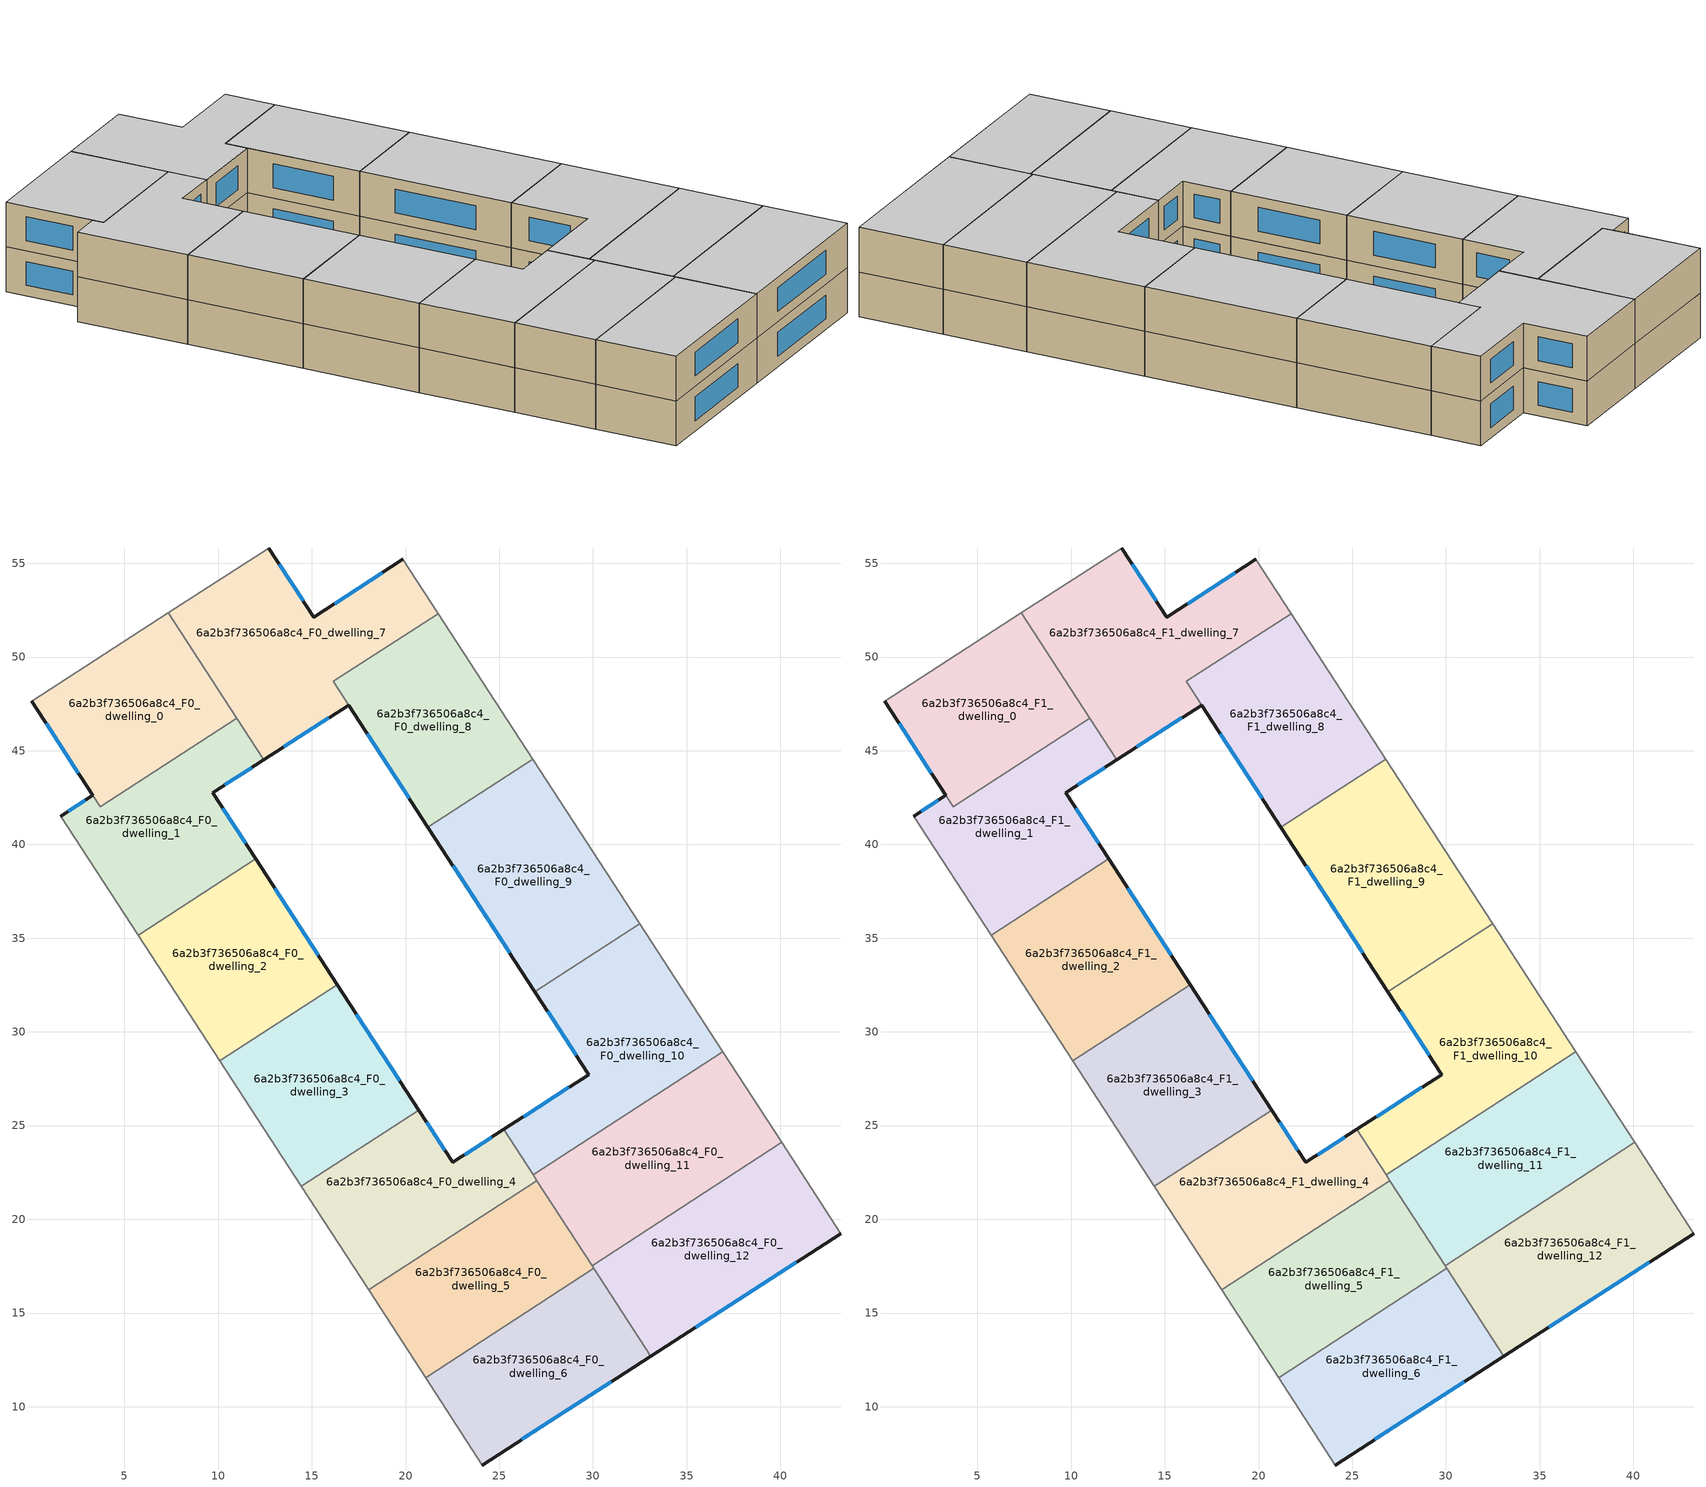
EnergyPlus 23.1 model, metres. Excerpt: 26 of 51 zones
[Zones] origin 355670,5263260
6a2b3f736506a8c4_F0_dwelling_0
 floor ground (EU_floor_Construction): 7.35,52.36 10.99,46.74 3.71,42.01 0.05,47.65 z0
 wall outside (EU_wall_Construction): 0.05,47.65 3.32,42.62 z0:3
 wall adiabatic (EU_wall_Construction): 7.35,52.36 0.05,47.65 z0:3
 wall to 6a2b3f736506a8c4_F0_dwelling_1 (EU_wall_Construction): 3.32,42.62 3.71,42.01 10.99,46.74 z0:3
 wall to 6a2b3f736506a8c4_F0_dwelling_7 (EU_wall_Construction): 10.99,46.74 7.35,52.36 z0:3
 window (EU_Window_Construction): 0.82,46.47 2.55,43.8 z0.7:2.3
6a2b3f736506a8c4_F0_dwelling_1
 floor ground (EU_floor_Construction): 10.99,46.74 12.44,44.52 9.72,42.76 12.01,39.23 5.74,35.16 1.61,41.52 3.32,42.62 3.71,42.01 z0
 wall outside (EU_wall_Construction): 3.32,42.62 1.61,41.52 / 12.01,39.23 9.72,42.76 12.44,44.52 z0:3
 wall to 6a2b3f736506a8c4_F0_dwelling_2 (EU_wall_Construction): 5.74,35.16 12.01,39.23 z0:3
 wall adiabatic (EU_wall_Construction): 1.61,41.52 5.74,35.16 z0:3
 wall to 6a2b3f736506a8c4_F0_dwelling_7 (EU_wall_Construction): 12.44,44.52 10.99,46.74 z0:3
 window (EU_Window_Construction): 2.92,42.36 2.01,41.78 / 10.36,43.17 11.8,44.1 / 11.47,40.06 10.26,41.93 z0.7:2.3
6a2b3f736506a8c4_F0_dwelling_10
 floor ground (EU_floor_Construction): 32.49,35.78 36.92,28.95 26.81,22.38 25.24,24.8 29.78,27.72 26.9,32.15 z0
 wall outside (EU_wall_Construction): 26.9,32.15 29.78,27.72 25.24,24.8 z0:3
 wall to 6a2b3f736506a8c4_F0_dwelling_9 (EU_wall_Construction): 32.49,35.78 26.9,32.15 z0:3
 wall adiabatic (EU_wall_Construction): 36.92,28.95 32.49,35.78 z0:3
 wall to 6a2b3f736506a8c4_F0_dwelling_11 (EU_wall_Construction): 26.81,22.38 36.92,28.95 z0:3
 wall to 6a2b3f736506a8c4_F0_dwelling_4 (EU_wall_Construction): 25.24,24.8 26.81,22.38 z0:3
 window (EU_Window_Construction): 28.71,27.04 26.31,25.48 / 27.58,31.11 29.1,28.76 z0.7:2.3
6a2b3f736506a8c4_F0_dwelling_11
 floor ground (EU_floor_Construction): 36.92,28.95 40.07,24.1 29.96,17.54 26.81,22.38 z0
 wall adiabatic (EU_wall_Construction): 40.07,24.1 36.92,28.95 z0:3
 wall to 6a2b3f736506a8c4_F0_dwelling_12 (EU_wall_Construction): 29.96,17.54 40.07,24.1 z0:3
 wall to 6a2b3f736506a8c4_F0_dwelling_5 (EU_wall_Construction): 27.02,22.07 29.96,17.54 z0:3
 wall to 6a2b3f736506a8c4_F0_dwelling_4 (EU_wall_Construction): 26.81,22.38 27.01,22.07 z0:3
6a2b3f736506a8c4_F0_dwelling_12
 floor ground (EU_floor_Construction): 40.07,24.1 43.23,19.24 33.1,12.7 29.96,17.54 z0
 wall outside (EU_wall_Construction): 33.1,12.7 43.23,19.24 z0:3
 wall adiabatic (EU_wall_Construction): 43.23,19.24 40.07,24.1 z0:3
 wall to 6a2b3f736506a8c4_F0_dwelling_6 (EU_wall_Construction): 30.05,17.39 33.1,12.7 z0:3
 wall to 6a2b3f736506a8c4_F0_dwelling_5 (EU_wall_Construction): 29.96,17.53 30.05,17.39 z0:3
 window (EU_Window_Construction): 35.48,14.24 40.85,17.7 z0.7:2.3
6a2b3f736506a8c4_F0_dwelling_2
 floor ground (EU_floor_Construction): 12.01,39.23 16.36,32.53 10.09,28.46 5.74,35.16 z0
 wall outside (EU_wall_Construction): 16.36,32.53 12.01,39.23 z0:3
 wall to 6a2b3f736506a8c4_F0_dwelling_3 (EU_wall_Construction): 10.09,28.46 16.36,32.53 z0:3
 wall adiabatic (EU_wall_Construction): 5.74,35.16 10.09,28.46 z0:3
 window (EU_Window_Construction): 15.34,34.1 13.03,37.66 z0.7:2.3
6a2b3f736506a8c4_F0_dwelling_3
 floor ground (EU_floor_Construction): 16.36,32.53 20.72,25.83 14.45,21.75 10.09,28.46 z0
 wall outside (EU_wall_Construction): 20.72,25.83 16.36,32.53 z0:3
 wall to 6a2b3f736506a8c4_F0_dwelling_4 (EU_wall_Construction): 14.45,21.75 20.72,25.83 z0:3
 wall adiabatic (EU_wall_Construction): 10.09,28.46 14.45,21.75 z0:3
 window (EU_Window_Construction): 19.69,27.4 17.38,30.95 z0.7:2.3
6a2b3f736506a8c4_F0_dwelling_4
 floor ground (EU_floor_Construction): 25.24,24.8 27.02,22.07 18.03,16.23 14.45,21.75 20.72,25.83 22.52,23.04 z0
 wall outside (EU_wall_Construction): 25.24,24.8 22.52,23.04 20.72,25.83 z0:3
 wall to 6a2b3f736506a8c4_F0_dwelling_5 (EU_wall_Construction): 18.03,16.23 27.02,22.07 z0:3
 wall adiabatic (EU_wall_Construction): 14.45,21.75 18.03,16.23 z0:3
 window (EU_Window_Construction): 22.1,23.7 21.14,25.17 / 24.6,24.38 23.16,23.45 z0.7:2.3
6a2b3f736506a8c4_F0_dwelling_5
 floor ground (EU_floor_Construction): 27.02,22.07 30.05,17.39 21.07,11.55 18.03,16.23 z0
 wall to 6a2b3f736506a8c4_F0_dwelling_6 (EU_wall_Construction): 21.07,11.55 30.05,17.39 z0:3
 wall adiabatic (EU_wall_Construction): 18.03,16.23 21.07,11.55 z0:3
6a2b3f736506a8c4_F0_dwelling_6
 floor ground (EU_floor_Construction): 30.05,17.39 33.1,12.7 24.1,6.89 21.07,11.55 z0
 wall outside (EU_wall_Construction): 24.1,6.89 33.1,12.7 z0:3
 wall adiabatic (EU_wall_Construction): 21.07,11.55 24.1,6.89 z0:3
 window (EU_Window_Construction): 26.21,8.25 30.99,11.34 z0.7:2.3
6a2b3f736506a8c4_F0_dwelling_7
 floor ground (EU_floor_Construction): 19.86,55.21 21.74,52.33 16.15,48.7 16.97,47.44 12.44,44.52 7.35,52.36 12.71,55.82 15.1,52.14 z0
 wall outside (EU_wall_Construction): 19.86,55.21 15.1,52.14 12.71,55.82 / 12.44,44.52 16.97,47.44 z0:3
 wall adiabatic (EU_wall_Construction): 12.71,55.82 7.35,52.36 / 21.74,52.33 19.86,55.21 z0:3
 wall to 6a2b3f736506a8c4_F0_dwelling_8 (EU_wall_Construction): 16.16,48.7 21.74,52.33 / 16.97,47.44 16.15,48.7 z0:3
 window (EU_Window_Construction): 14.54,53 13.27,54.95 / 18.75,54.49 16.22,52.86 / 13.5,45.2 15.9,46.76 z0.7:2.3
6a2b3f736506a8c4_F0_dwelling_8
 floor ground (EU_floor_Construction): 21.74,52.33 26.78,44.56 21.2,40.93 16.15,48.7 z0
 wall outside (EU_wall_Construction): 16.97,47.44 21.2,40.93 z0:3
 wall to 6a2b3f736506a8c4_F0_dwelling_9 (EU_wall_Construction): 21.2,40.93 26.78,44.56 z0:3
 wall adiabatic (EU_wall_Construction): 26.78,44.56 21.74,52.33 z0:3
 window (EU_Window_Construction): 17.96,45.91 20.2,42.46 z0.7:2.3
6a2b3f736506a8c4_F0_dwelling_9
 floor ground (EU_floor_Construction): 26.78,44.56 32.49,35.78 26.9,32.15 21.2,40.93 z0
 wall outside (EU_wall_Construction): 21.2,40.93 26.9,32.15 z0:3
 wall adiabatic (EU_wall_Construction): 32.49,35.78 26.78,44.56 z0:3
 window (EU_Window_Construction): 22.54,38.87 25.56,34.21 z0.7:2.3
6a2b3f736506a8c4_F1_dwelling_0
 floor to 6a2b3f736506a8c4_F0_dwelling_0 (EU_floor_Construction): 7.35,52.36 10.99,46.74 3.71,42.01 0.05,47.65 z3
 wall outside (EU_wall_Construction): 0.05,47.65 3.32,42.62 z3:6
 wall adiabatic (EU_wall_Construction): 7.35,52.36 0.05,47.65 z3:6
 wall to 6a2b3f736506a8c4_F1_dwelling_1 (EU_wall_Construction): 3.32,42.62 3.71,42.01 10.99,46.74 z3:6
 wall to 6a2b3f736506a8c4_F1_dwelling_7 (EU_wall_Construction): 10.99,46.74 7.35,52.36 z3:6
 window (EU_Window_Construction): 0.82,46.47 2.55,43.8 z3.7:5.3
 ceiling to 6a2b3f736506a8c4_F2_dwelling_0 (EU_floor_Construction): 10.99,46.74 7.35,52.36 0.05,47.65 3.71,42.01 z6
6a2b3f736506a8c4_F1_dwelling_1
 floor to 6a2b3f736506a8c4_F0_dwelling_1 (EU_floor_Construction): 10.99,46.74 12.44,44.52 9.72,42.76 12.01,39.23 5.74,35.16 1.61,41.52 3.32,42.62 3.71,42.01 z3
 wall outside (EU_wall_Construction): 3.32,42.62 1.61,41.52 / 12.01,39.23 9.72,42.76 12.44,44.52 z3:6
 wall to 6a2b3f736506a8c4_F1_dwelling_2 (EU_wall_Construction): 5.74,35.16 12.01,39.23 z3:6
 wall adiabatic (EU_wall_Construction): 1.61,41.52 5.74,35.16 z3:6
 wall to 6a2b3f736506a8c4_F1_dwelling_7 (EU_wall_Construction): 12.44,44.52 10.99,46.74 z3:6
 window (EU_Window_Construction): 2.92,42.36 2.01,41.78 / 10.36,43.17 11.8,44.1 / 11.47,40.06 10.26,41.93 z3.7:5.3
 ceiling to 6a2b3f736506a8c4_F2_dwelling_1 (EU_floor_Construction): 12.01,39.23 9.72,42.76 12.44,44.52 10.99,46.74 3.71,42.01 3.32,42.62 1.61,41.52 5.74,35.16 z6
6a2b3f736506a8c4_F1_dwelling_10
 floor to 6a2b3f736506a8c4_F0_dwelling_10 (EU_floor_Construction): 32.49,35.78 36.92,28.95 26.81,22.38 25.24,24.8 29.78,27.72 26.9,32.15 z3
 wall outside (EU_wall_Construction): 26.9,32.15 29.78,27.72 25.24,24.8 z3:6
 wall to 6a2b3f736506a8c4_F1_dwelling_9 (EU_wall_Construction): 32.49,35.78 26.9,32.15 z3:6
 wall adiabatic (EU_wall_Construction): 36.92,28.95 32.49,35.78 z3:6
 wall to 6a2b3f736506a8c4_F1_dwelling_11 (EU_wall_Construction): 26.81,22.38 36.92,28.95 z3:6
 wall to 6a2b3f736506a8c4_F1_dwelling_4 (EU_wall_Construction): 25.24,24.8 26.81,22.38 z3:6
 window (EU_Window_Construction): 28.71,27.04 26.31,25.48 / 27.58,31.11 29.1,28.76 z3.7:5.3
 ceiling to 6a2b3f736506a8c4_F2_dwelling_10 (EU_floor_Construction): 36.92,28.95 32.49,35.78 26.9,32.15 29.78,27.72 25.24,24.8 26.81,22.38 z6
6a2b3f736506a8c4_F1_dwelling_11
 floor to 6a2b3f736506a8c4_F0_dwelling_11 (EU_floor_Construction): 36.92,28.95 40.07,24.1 29.96,17.54 26.81,22.38 z3
 wall adiabatic (EU_wall_Construction): 40.07,24.1 36.92,28.95 z3:6
 wall to 6a2b3f736506a8c4_F1_dwelling_12 (EU_wall_Construction): 29.96,17.54 40.07,24.1 z3:6
 wall to 6a2b3f736506a8c4_F1_dwelling_5 (EU_wall_Construction): 27.02,22.07 29.96,17.54 z3:6
 wall to 6a2b3f736506a8c4_F1_dwelling_4 (EU_wall_Construction): 26.81,22.38 27.01,22.07 z3:6
 ceiling to 6a2b3f736506a8c4_F2_dwelling_11 (EU_floor_Construction): 40.07,24.1 36.92,28.95 26.81,22.38 29.96,17.54 z6
6a2b3f736506a8c4_F1_dwelling_12
 floor to 6a2b3f736506a8c4_F0_dwelling_12 (EU_floor_Construction): 40.07,24.1 43.23,19.24 33.1,12.7 29.96,17.54 z3
 wall outside (EU_wall_Construction): 33.1,12.7 43.23,19.24 z3:6
 wall adiabatic (EU_wall_Construction): 43.23,19.24 40.07,24.1 z3:6
 wall to 6a2b3f736506a8c4_F1_dwelling_6 (EU_wall_Construction): 30.05,17.39 33.1,12.7 z3:6
 wall to 6a2b3f736506a8c4_F1_dwelling_5 (EU_wall_Construction): 29.96,17.53 30.05,17.39 z3:6
 window (EU_Window_Construction): 35.48,14.24 40.85,17.7 z3.7:5.3
 ceiling to 6a2b3f736506a8c4_F2_dwelling_12 (EU_floor_Construction): 43.23,19.24 40.07,24.1 29.96,17.54 33.1,12.7 z6
6a2b3f736506a8c4_F1_dwelling_2
 floor to 6a2b3f736506a8c4_F0_dwelling_2 (EU_floor_Construction): 12.01,39.23 16.36,32.53 10.09,28.46 5.74,35.16 z3
 wall outside (EU_wall_Construction): 16.36,32.53 12.01,39.23 z3:6
 wall to 6a2b3f736506a8c4_F1_dwelling_3 (EU_wall_Construction): 10.09,28.46 16.36,32.53 z3:6
 wall adiabatic (EU_wall_Construction): 5.74,35.16 10.09,28.46 z3:6
 window (EU_Window_Construction): 15.34,34.1 13.03,37.66 z3.7:5.3
 ceiling to 6a2b3f736506a8c4_F2_dwelling_2 (EU_floor_Construction): 16.36,32.53 12.01,39.23 5.74,35.16 10.09,28.46 z6
6a2b3f736506a8c4_F1_dwelling_3
 floor to 6a2b3f736506a8c4_F0_dwelling_3 (EU_floor_Construction): 16.36,32.53 20.72,25.83 14.45,21.75 10.09,28.46 z3
 wall outside (EU_wall_Construction): 20.72,25.83 16.36,32.53 z3:6
 wall to 6a2b3f736506a8c4_F1_dwelling_4 (EU_wall_Construction): 14.45,21.75 20.72,25.83 z3:6
 wall adiabatic (EU_wall_Construction): 10.09,28.46 14.45,21.75 z3:6
 window (EU_Window_Construction): 19.69,27.4 17.38,30.95 z3.7:5.3
 ceiling to 6a2b3f736506a8c4_F2_dwelling_3 (EU_floor_Construction): 20.72,25.83 16.36,32.53 10.09,28.46 14.45,21.75 z6
6a2b3f736506a8c4_F1_dwelling_4
 floor to 6a2b3f736506a8c4_F0_dwelling_4 (EU_floor_Construction): 25.24,24.8 27.02,22.07 18.03,16.23 14.45,21.75 20.72,25.83 22.52,23.04 z3
 wall outside (EU_wall_Construction): 25.24,24.8 22.52,23.04 20.72,25.83 z3:6
 wall to 6a2b3f736506a8c4_F1_dwelling_5 (EU_wall_Construction): 18.03,16.23 27.02,22.07 z3:6
 wall adiabatic (EU_wall_Construction): 14.45,21.75 18.03,16.23 z3:6
 window (EU_Window_Construction): 22.1,23.7 21.14,25.17 / 24.6,24.38 23.16,23.45 z3.7:5.3
 ceiling to 6a2b3f736506a8c4_F2_dwelling_4 (EU_floor_Construction): 27.02,22.07 25.24,24.8 22.52,23.04 20.72,25.83 14.45,21.75 18.03,16.23 z6
6a2b3f736506a8c4_F1_dwelling_5
 floor to 6a2b3f736506a8c4_F0_dwelling_5 (EU_floor_Construction): 27.02,22.07 30.05,17.39 21.07,11.55 18.03,16.23 z3
 wall to 6a2b3f736506a8c4_F1_dwelling_6 (EU_wall_Construction): 21.07,11.55 30.05,17.39 z3:6
 wall adiabatic (EU_wall_Construction): 18.03,16.23 21.07,11.55 z3:6
 ceiling to 6a2b3f736506a8c4_F2_dwelling_5 (EU_floor_Construction): 30.05,17.39 27.02,22.07 18.03,16.23 21.07,11.55 z6
6a2b3f736506a8c4_F1_dwelling_6
 floor to 6a2b3f736506a8c4_F0_dwelling_6 (EU_floor_Construction): 30.05,17.39 33.1,12.7 24.1,6.89 21.07,11.55 z3
 wall outside (EU_wall_Construction): 24.1,6.89 33.1,12.7 z3:6
 wall adiabatic (EU_wall_Construction): 21.07,11.55 24.1,6.89 z3:6
 window (EU_Window_Construction): 26.21,8.25 30.99,11.34 z3.7:5.3
 ceiling to 6a2b3f736506a8c4_F2_dwelling_6 (EU_floor_Construction): 33.1,12.7 30.05,17.39 21.07,11.55 24.1,6.89 z6
6a2b3f736506a8c4_F1_dwelling_7
 floor to 6a2b3f736506a8c4_F0_dwelling_7 (EU_floor_Construction): 19.86,55.21 21.74,52.33 16.15,48.7 16.97,47.44 12.44,44.52 7.35,52.36 12.71,55.82 15.1,52.14 z3
 wall outside (EU_wall_Construction): 19.86,55.21 15.1,52.14 12.71,55.82 / 12.44,44.52 16.97,47.44 z3:6
 wall adiabatic (EU_wall_Construction): 12.71,55.82 7.35,52.36 / 21.74,52.33 19.86,55.21 z3:6
 wall to 6a2b3f736506a8c4_F1_dwelling_8 (EU_wall_Construction): 16.16,48.7 21.74,52.33 / 16.97,47.44 16.15,48.7 z3:6
 window (EU_Window_Construction): 14.54,53 13.27,54.95 / 18.75,54.49 16.22,52.86 / 13.5,45.2 15.9,46.76 z3.7:5.3
 ceiling to 6a2b3f736506a8c4_F2_dwelling_7 (EU_floor_Construction): 16.97,47.44 16.15,48.7 21.74,52.33 19.86,55.21 15.1,52.14 12.71,55.82 7.35,52.36 12.44,44.52 z6
6a2b3f736506a8c4_F1_dwelling_8
 floor to 6a2b3f736506a8c4_F0_dwelling_8 (EU_floor_Construction): 21.74,52.33 26.78,44.56 21.2,40.93 16.16,48.7 z3
 wall outside (EU_wall_Construction): 16.97,47.44 21.2,40.93 z3:6
 wall to 6a2b3f736506a8c4_F1_dwelling_9 (EU_wall_Construction): 21.2,40.93 26.78,44.56 z3:6
 wall adiabatic (EU_wall_Construction): 26.78,44.56 21.74,52.33 z3:6
 window (EU_Window_Construction): 17.96,45.91 20.2,42.46 z3.7:5.3
 ceiling to 6a2b3f736506a8c4_F2_dwelling_8 (EU_floor_Construction): 26.78,44.56 21.74,52.33 16.16,48.7 21.2,40.93 z6
6a2b3f736506a8c4_F1_dwelling_9
 floor to 6a2b3f736506a8c4_F0_dwelling_9 (EU_floor_Construction): 26.78,44.56 32.49,35.78 26.9,32.15 21.2,40.93 z3
 wall outside (EU_wall_Construction): 21.2,40.93 26.9,32.15 z3:6
 wall adiabatic (EU_wall_Construction): 32.49,35.78 26.78,44.56 z3:6
 window (EU_Window_Construction): 22.54,38.87 25.56,34.21 z3.7:5.3
 ceiling to 6a2b3f736506a8c4_F2_dwelling_9 (EU_floor_Construction): 32.49,35.78 26.78,44.56 21.2,40.93 26.9,32.15 z6
[Building]
EU S2 Campaign: North Axis=0; Terrain=City; Solar Distribution=FullExterior
[Site:Location]
Budapest.Ferenc.Liszt.Intl.AP: Latitude=47.437; Longitude=19.256; Time Zone=1; Elevation=185
[SizingPeriod:WeatherFileDays]
AnnualSizingPeriod: Begin Month=1; Begin Day of Month=1; End Month=12; End Day of Month=31; Day of Week for Start Day=Monday; Use Weather File Daylight Saving Period=No; Use Weather File Rain and Snow Indicators=No
[MATERIAL]
EU_InternalMass_Material: Roughness=MediumRough; Thickness=0.1; Conductivity=1; Density=1800; Specific Heat=900; Thermal Absorptance=0.9; Solar Absorptance=0.7; Visible Absorptance=0.7
[MATERIAL:NOMASS] Roughness=MediumRough; Thermal Absorptance=0.9; Solar Absorptance=0.7; Visible Absorptance=0.7
Name | Thermal Resistance
EU_wall_NoMass | 0.832559
EU_floor_NoMass | 0.872794
[WINDOWMATERIAL:SIMPLEGLAZINGSYSTEM]
EU_Window_SimpleGlazing: UFactor=2.79869; Solar Heat Gain Coefficient=0.75; Visible Transmittance=0.75
[CONSTRUCTION]
EU_wall_Construction: EU_wall_NoMass
EU_floor_Construction: EU_floor_NoMass
EU_Window_Construction: EU_Window_SimpleGlazing
EU_InternalMass_Construction: EU_InternalMass_Material
[ZONE] Type=1; Multiplier=1; Ceiling Height=autocalculate; Floor Area=autocalculate; Part of Total Floor Area=Yes
Name | Volume
6a2b3f736506a8c4_F0_dwelling_0; 6a2b3f736506a8c4_F1_dwelling_0 | 174.803
6a2b3f736506a8c4_F0_dwelling_1; 6a2b3f736506a8c4_F1_dwelling_1 | 183.738
6a2b3f736506a8c4_F0_dwelling_10; 6a2b3f736506a8c4_F1_dwelling_10 | 209.128
6a2b3f736506a8c4_F0_dwelling_11; 6a2b3f736506a8c4_F1_dwelling_11; 6a2b3f736506a8c4_F0_dwelling_9; 6a2b3f736506a8c4_F1_dwelling_9 | 209.154
6a2b3f736506a8c4_F0_dwelling_12; 6a2b3f736506a8c4_F1_dwelling_12 | 209.168
6a2b3f736506a8c4_F0_dwelling_2; 6a2b3f736506a8c4_F1_dwelling_2 | 179.268
6a2b3f736506a8c4_F0_dwelling_3; 6a2b3f736506a8c4_F1_dwelling_3 | 179.275
6a2b3f736506a8c4_F0_dwelling_4; 6a2b3f736506a8c4_F1_dwelling_4 | 179.276
6a2b3f736506a8c4_F0_dwelling_5; 6a2b3f736506a8c4_F1_dwelling_5; 6a2b3f736506a8c4_F0_dwelling_6; 6a2b3f736506a8c4_F1_dwelling_6 | 179.274
6a2b3f736506a8c4_F0_dwelling_7; 6a2b3f736506a8c4_F1_dwelling_7 | 233.251
6a2b3f736506a8c4_F0_dwelling_8 | 185.052
6a2b3f736506a8c4_F1_dwelling_8 | 184.987
[INTERNALMASS] Construction=EU_InternalMass_Construction
Name | Zone or ZoneList | Surface Area
6a2b3f736506a8c4_F0_dwelling_0_EU_InternalMass | 6a2b3f736506a8c4_F0_dwelling_0 | 58.2749
6a2b3f736506a8c4_F0_dwelling_1_EU_InternalMass | 6a2b3f736506a8c4_F0_dwelling_1 | 61.2457
6a2b3f736506a8c4_F0_dwelling_2_EU_InternalMass | 6a2b3f736506a8c4_F0_dwelling_2 | 59.7559
6a2b3f736506a8c4_F0_dwelling_3_EU_InternalMass | 6a2b3f736506a8c4_F0_dwelling_3 | 59.7586
6a2b3f736506a8c4_F0_dwelling_4_EU_InternalMass | 6a2b3f736506a8c4_F0_dwelling_4 | 59.7586
6a2b3f736506a8c4_F0_dwelling_5_EU_InternalMass | 6a2b3f736506a8c4_F0_dwelling_5 | 59.758
6a2b3f736506a8c4_F0_dwelling_6_EU_InternalMass | 6a2b3f736506a8c4_F0_dwelling_6 | 59.7582
6a2b3f736506a8c4_F0_dwelling_7_EU_InternalMass | 6a2b3f736506a8c4_F0_dwelling_7 | 77.7496
6a2b3f736506a8c4_F0_dwelling_8_EU_InternalMass | 6a2b3f736506a8c4_F0_dwelling_8 | 61.685
6a2b3f736506a8c4_F0_dwelling_9_EU_InternalMass | 6a2b3f736506a8c4_F0_dwelling_9 | 69.7181
6a2b3f736506a8c4_F0_dwelling_10_EU_InternalMass | 6a2b3f736506a8c4_F0_dwelling_10 | 69.7095
6a2b3f736506a8c4_F0_dwelling_11_EU_InternalMass | 6a2b3f736506a8c4_F0_dwelling_11 | 69.7183
6a2b3f736506a8c4_F0_dwelling_12_EU_InternalMass | 6a2b3f736506a8c4_F0_dwelling_12 | 69.7227
6a2b3f736506a8c4_F1_dwelling_0_EU_InternalMass | 6a2b3f736506a8c4_F1_dwelling_0 | 58.2749
6a2b3f736506a8c4_F1_dwelling_1_EU_InternalMass | 6a2b3f736506a8c4_F1_dwelling_1 | 61.2457
6a2b3f736506a8c4_F1_dwelling_2_EU_InternalMass | 6a2b3f736506a8c4_F1_dwelling_2 | 59.7559
6a2b3f736506a8c4_F1_dwelling_3_EU_InternalMass | 6a2b3f736506a8c4_F1_dwelling_3 | 59.7586
6a2b3f736506a8c4_F1_dwelling_4_EU_InternalMass | 6a2b3f736506a8c4_F1_dwelling_4 | 59.7586
6a2b3f736506a8c4_F1_dwelling_5_EU_InternalMass | 6a2b3f736506a8c4_F1_dwelling_5 | 59.758
6a2b3f736506a8c4_F1_dwelling_6_EU_InternalMass | 6a2b3f736506a8c4_F1_dwelling_6 | 59.7582
6a2b3f736506a8c4_F1_dwelling_7_EU_InternalMass | 6a2b3f736506a8c4_F1_dwelling_7 | 77.7496
6a2b3f736506a8c4_F1_dwelling_8_EU_InternalMass | 6a2b3f736506a8c4_F1_dwelling_8 | 61.685
6a2b3f736506a8c4_F1_dwelling_9_EU_InternalMass | 6a2b3f736506a8c4_F1_dwelling_9 | 69.7181
6a2b3f736506a8c4_F1_dwelling_10_EU_InternalMass | 6a2b3f736506a8c4_F1_dwelling_10 | 69.7095
6a2b3f736506a8c4_F1_dwelling_11_EU_InternalMass | 6a2b3f736506a8c4_F1_dwelling_11 | 69.7183
6a2b3f736506a8c4_F1_dwelling_12_EU_InternalMass | 6a2b3f736506a8c4_F1_dwelling_12 | 69.7227
[OTHEREQUIPMENT] Fuel Type=Electricity; Design Level Calculation Method=Watts/Area; Power per Zone Floor Area=1; Fraction Latent=0; Fraction Radiant=0; Fraction Lost=0; Carbon Dioxide Generation Rate=0; EndUse Subcategory=EU_Step8_InternalGains
Name | Zone or ZoneList or Space or SpaceList | Schedule
EU_Step8_InternalGain_6a2b3f736506a8c4_F0_dwelling_0_f000 | 6a2b3f736506a8c4_F0_dwelling_0 | EU_Step8_GainSchedule_6a2b3f736506a8c4_F0_dwelling_0_f000
EU_Step8_InternalGain_6a2b3f736506a8c4_F0_dwelling_1_f000 | 6a2b3f736506a8c4_F0_dwelling_1 | EU_Step8_GainSchedule_6a2b3f736506a8c4_F0_dwelling_1_f000
EU_Step8_InternalGain_6a2b3f736506a8c4_F0_dwelling_2_f000 | 6a2b3f736506a8c4_F0_dwelling_2 | EU_Step8_GainSchedule_6a2b3f736506a8c4_F0_dwelling_2_f000
EU_Step8_InternalGain_6a2b3f736506a8c4_F0_dwelling_3_f000 | 6a2b3f736506a8c4_F0_dwelling_3 | EU_Step8_GainSchedule_6a2b3f736506a8c4_F0_dwelling_3_f000
EU_Step8_InternalGain_6a2b3f736506a8c4_F0_dwelling_4_f000 | 6a2b3f736506a8c4_F0_dwelling_4 | EU_Step8_GainSchedule_6a2b3f736506a8c4_F0_dwelling_4_f000
EU_Step8_InternalGain_6a2b3f736506a8c4_F0_dwelling_5_f000 | 6a2b3f736506a8c4_F0_dwelling_5 | EU_Step8_GainSchedule_6a2b3f736506a8c4_F0_dwelling_5_f000
EU_Step8_InternalGain_6a2b3f736506a8c4_F0_dwelling_6_f000 | 6a2b3f736506a8c4_F0_dwelling_6 | EU_Step8_GainSchedule_6a2b3f736506a8c4_F0_dwelling_6_f000
EU_Step8_InternalGain_6a2b3f736506a8c4_F0_dwelling_7_f000 | 6a2b3f736506a8c4_F0_dwelling_7 | EU_Step8_GainSchedule_6a2b3f736506a8c4_F0_dwelling_7_f000
EU_Step8_InternalGain_6a2b3f736506a8c4_F0_dwelling_8_f000 | 6a2b3f736506a8c4_F0_dwelling_8 | EU_Step8_GainSchedule_6a2b3f736506a8c4_F0_dwelling_8_f000
EU_Step8_InternalGain_6a2b3f736506a8c4_F0_dwelling_9_f000 | 6a2b3f736506a8c4_F0_dwelling_9 | EU_Step8_GainSchedule_6a2b3f736506a8c4_F0_dwelling_9_f000
EU_Step8_InternalGain_6a2b3f736506a8c4_F0_dwelling_10_f000 | 6a2b3f736506a8c4_F0_dwelling_10 | EU_Step8_GainSchedule_6a2b3f736506a8c4_F0_dwelling_10_f000
EU_Step8_InternalGain_6a2b3f736506a8c4_F0_dwelling_11_f000 | 6a2b3f736506a8c4_F0_dwelling_11 | EU_Step8_GainSchedule_6a2b3f736506a8c4_F0_dwelling_11_f000
EU_Step8_InternalGain_6a2b3f736506a8c4_F0_dwelling_12_f000 | 6a2b3f736506a8c4_F0_dwelling_12 | EU_Step8_GainSchedule_6a2b3f736506a8c4_F0_dwelling_12_f000
EU_Step8_InternalGain_6a2b3f736506a8c4_F1_dwelling_0_f000 | 6a2b3f736506a8c4_F1_dwelling_0 | EU_Step8_GainSchedule_6a2b3f736506a8c4_F1_dwelling_0_f000
EU_Step8_InternalGain_6a2b3f736506a8c4_F1_dwelling_1_f000 | 6a2b3f736506a8c4_F1_dwelling_1 | EU_Step8_GainSchedule_6a2b3f736506a8c4_F1_dwelling_1_f000
EU_Step8_InternalGain_6a2b3f736506a8c4_F1_dwelling_2_f000 | 6a2b3f736506a8c4_F1_dwelling_2 | EU_Step8_GainSchedule_6a2b3f736506a8c4_F1_dwelling_2_f000
EU_Step8_InternalGain_6a2b3f736506a8c4_F1_dwelling_3_f000 | 6a2b3f736506a8c4_F1_dwelling_3 | EU_Step8_GainSchedule_6a2b3f736506a8c4_F1_dwelling_3_f000
EU_Step8_InternalGain_6a2b3f736506a8c4_F1_dwelling_4_f000 | 6a2b3f736506a8c4_F1_dwelling_4 | EU_Step8_GainSchedule_6a2b3f736506a8c4_F1_dwelling_4_f000
EU_Step8_InternalGain_6a2b3f736506a8c4_F1_dwelling_5_f000 | 6a2b3f736506a8c4_F1_dwelling_5 | EU_Step8_GainSchedule_6a2b3f736506a8c4_F1_dwelling_5_f000
EU_Step8_InternalGain_6a2b3f736506a8c4_F1_dwelling_6_f000 | 6a2b3f736506a8c4_F1_dwelling_6 | EU_Step8_GainSchedule_6a2b3f736506a8c4_F1_dwelling_6_f000
EU_Step8_InternalGain_6a2b3f736506a8c4_F1_dwelling_7_f000 | 6a2b3f736506a8c4_F1_dwelling_7 | EU_Step8_GainSchedule_6a2b3f736506a8c4_F1_dwelling_7_f000
EU_Step8_InternalGain_6a2b3f736506a8c4_F1_dwelling_8_f000 | 6a2b3f736506a8c4_F1_dwelling_8 | EU_Step8_GainSchedule_6a2b3f736506a8c4_F1_dwelling_8_f000
EU_Step8_InternalGain_6a2b3f736506a8c4_F1_dwelling_9_f000 | 6a2b3f736506a8c4_F1_dwelling_9 | EU_Step8_GainSchedule_6a2b3f736506a8c4_F1_dwelling_9_f000
EU_Step8_InternalGain_6a2b3f736506a8c4_F1_dwelling_10_f000 | 6a2b3f736506a8c4_F1_dwelling_10 | EU_Step8_GainSchedule_6a2b3f736506a8c4_F1_dwelling_10_f000
EU_Step8_InternalGain_6a2b3f736506a8c4_F1_dwelling_11_f000 | 6a2b3f736506a8c4_F1_dwelling_11 | EU_Step8_GainSchedule_6a2b3f736506a8c4_F1_dwelling_11_f000
EU_Step8_InternalGain_6a2b3f736506a8c4_F1_dwelling_12_f000 | 6a2b3f736506a8c4_F1_dwelling_12 | EU_Step8_GainSchedule_6a2b3f736506a8c4_F1_dwelling_12_f000
[ZONEVENTILATION:DESIGNFLOWRATE] Schedule=EU_AlwaysOn; Design Flow Rate Calculation Method=AirChanges/Hour; Air Changes per Hour=0.475469; Ventilation Type=Natural; Fan Pressure Rise=0; Fan Total Efficiency=1; Constant Term Coefficient=1; Temperature Term Coefficient=0; Velocity Term Coefficient=0; Velocity Squared Term Coefficient=0; Minimum Indoor Temperature=-100; Maximum Indoor Temperature=100; Delta Temperature=-100; Minimum Outdoor Temperature=-100; Maximum Outdoor Temperature=100; Maximum Wind Speed=40
Name | Zone or ZoneList or Space or SpaceList
EU_ConstantAir_6a2b3f736506a8c4_F0_dwelling_0 | 6a2b3f736506a8c4_F0_dwelling_0
EU_ConstantAir_6a2b3f736506a8c4_F0_dwelling_1 | 6a2b3f736506a8c4_F0_dwelling_1
EU_ConstantAir_6a2b3f736506a8c4_F0_dwelling_2 | 6a2b3f736506a8c4_F0_dwelling_2
EU_ConstantAir_6a2b3f736506a8c4_F0_dwelling_3 | 6a2b3f736506a8c4_F0_dwelling_3
EU_ConstantAir_6a2b3f736506a8c4_F0_dwelling_4 | 6a2b3f736506a8c4_F0_dwelling_4
EU_ConstantAir_6a2b3f736506a8c4_F0_dwelling_5 | 6a2b3f736506a8c4_F0_dwelling_5
EU_ConstantAir_6a2b3f736506a8c4_F0_dwelling_6 | 6a2b3f736506a8c4_F0_dwelling_6
EU_ConstantAir_6a2b3f736506a8c4_F0_dwelling_7 | 6a2b3f736506a8c4_F0_dwelling_7
EU_ConstantAir_6a2b3f736506a8c4_F0_dwelling_8 | 6a2b3f736506a8c4_F0_dwelling_8
EU_ConstantAir_6a2b3f736506a8c4_F0_dwelling_9 | 6a2b3f736506a8c4_F0_dwelling_9
EU_ConstantAir_6a2b3f736506a8c4_F0_dwelling_10 | 6a2b3f736506a8c4_F0_dwelling_10
EU_ConstantAir_6a2b3f736506a8c4_F0_dwelling_11 | 6a2b3f736506a8c4_F0_dwelling_11
EU_ConstantAir_6a2b3f736506a8c4_F0_dwelling_12 | 6a2b3f736506a8c4_F0_dwelling_12
EU_ConstantAir_6a2b3f736506a8c4_F1_dwelling_0 | 6a2b3f736506a8c4_F1_dwelling_0
EU_ConstantAir_6a2b3f736506a8c4_F1_dwelling_1 | 6a2b3f736506a8c4_F1_dwelling_1
EU_ConstantAir_6a2b3f736506a8c4_F1_dwelling_2 | 6a2b3f736506a8c4_F1_dwelling_2
EU_ConstantAir_6a2b3f736506a8c4_F1_dwelling_3 | 6a2b3f736506a8c4_F1_dwelling_3
EU_ConstantAir_6a2b3f736506a8c4_F1_dwelling_4 | 6a2b3f736506a8c4_F1_dwelling_4
EU_ConstantAir_6a2b3f736506a8c4_F1_dwelling_5 | 6a2b3f736506a8c4_F1_dwelling_5
EU_ConstantAir_6a2b3f736506a8c4_F1_dwelling_6 | 6a2b3f736506a8c4_F1_dwelling_6
EU_ConstantAir_6a2b3f736506a8c4_F1_dwelling_7 | 6a2b3f736506a8c4_F1_dwelling_7
EU_ConstantAir_6a2b3f736506a8c4_F1_dwelling_8 | 6a2b3f736506a8c4_F1_dwelling_8
EU_ConstantAir_6a2b3f736506a8c4_F1_dwelling_9 | 6a2b3f736506a8c4_F1_dwelling_9
EU_ConstantAir_6a2b3f736506a8c4_F1_dwelling_10 | 6a2b3f736506a8c4_F1_dwelling_10
EU_ConstantAir_6a2b3f736506a8c4_F1_dwelling_11 | 6a2b3f736506a8c4_F1_dwelling_11
EU_ConstantAir_6a2b3f736506a8c4_F1_dwelling_12 | 6a2b3f736506a8c4_F1_dwelling_12
[HVACTEMPLATE:THERMOSTAT] Constant Heating Setpoint=20; Constant Cooling Setpoint=50
EU_HeatOnly_6a2b3f736506a8c4_F0_dwelling_0; EU_HeatOnly_6a2b3f736506a8c4_F0_dwelling_1; EU_HeatOnly_6a2b3f736506a8c4_F0_dwelling_2; EU_HeatOnly_6a2b3f736506a8c4_F0_dwelling_3; EU_HeatOnly_6a2b3f736506a8c4_F0_dwelling_4; EU_HeatOnly_6a2b3f736506a8c4_F0_dwelling_5; EU_HeatOnly_6a2b3f736506a8c4_F0_dwelling_6; EU_HeatOnly_6a2b3f736506a8c4_F0_dwelling_7; EU_HeatOnly_6a2b3f736506a8c4_F0_dwelling_8; EU_HeatOnly_6a2b3f736506a8c4_F0_dwelling_9; EU_HeatOnly_6a2b3f736506a8c4_F0_dwelling_10; EU_HeatOnly_6a2b3f736506a8c4_F0_dwelling_11; EU_HeatOnly_6a2b3f736506a8c4_F0_dwelling_12; EU_HeatOnly_6a2b3f736506a8c4_F1_dwelling_0; EU_HeatOnly_6a2b3f736506a8c4_F1_dwelling_1; EU_HeatOnly_6a2b3f736506a8c4_F1_dwelling_2; EU_HeatOnly_6a2b3f736506a8c4_F1_dwelling_3; EU_HeatOnly_6a2b3f736506a8c4_F1_dwelling_4; EU_HeatOnly_6a2b3f736506a8c4_F1_dwelling_5; EU_HeatOnly_6a2b3f736506a8c4_F1_dwelling_6; EU_HeatOnly_6a2b3f736506a8c4_F1_dwelling_7; EU_HeatOnly_6a2b3f736506a8c4_F1_dwelling_8; EU_HeatOnly_6a2b3f736506a8c4_F1_dwelling_9; EU_HeatOnly_6a2b3f736506a8c4_F1_dwelling_10; EU_HeatOnly_6a2b3f736506a8c4_F1_dwelling_11; EU_HeatOnly_6a2b3f736506a8c4_F1_dwelling_12; EU_HeatOnly_6a2b3f736506a8c4_F2_dwelling_0; EU_HeatOnly_6a2b3f736506a8c4_F2_dwelling_1; EU_HeatOnly_6a2b3f736506a8c4_F2_dwelling_2; EU_HeatOnly_6a2b3f736506a8c4_F2_dwelling_3; EU_HeatOnly_6a2b3f736506a8c4_F2_dwelling_4; EU_HeatOnly_6a2b3f736506a8c4_F2_dwelling_5; EU_HeatOnly_6a2b3f736506a8c4_F2_dwelling_6; EU_HeatOnly_6a2b3f736506a8c4_F2_dwelling_7; EU_HeatOnly_6a2b3f736506a8c4_F2_dwelling_8; EU_HeatOnly_6a2b3f736506a8c4_F2_dwelling_9; EU_HeatOnly_6a2b3f736506a8c4_F2_dwelling_10; EU_HeatOnly_6a2b3f736506a8c4_F2_dwelling_11; EU_HeatOnly_6a2b3f736506a8c4_F2_dwelling_12; EU_HeatOnly_6a2b3f736506a8c4_F3_dwelling_0; EU_HeatOnly_6a2b3f736506a8c4_F3_dwelling_1; EU_HeatOnly_6a2b3f736506a8c4_F3_dwelling_2; EU_HeatOnly_6a2b3f736506a8c4_F3_dwelling_3; EU_HeatOnly_6a2b3f736506a8c4_F3_dwelling_4; EU_HeatOnly_6a2b3f736506a8c4_F3_dwelling_5; EU_HeatOnly_6a2b3f736506a8c4_F3_dwelling_6; EU_HeatOnly_6a2b3f736506a8c4_F3_dwelling_7; EU_HeatOnly_6a2b3f736506a8c4_F3_dwelling_8; EU_HeatOnly_6a2b3f736506a8c4_F3_dwelling_9; EU_HeatOnly_6a2b3f736506a8c4_F3_dwelling_10; EU_HeatOnly_6a2b3f736506a8c4_F3_dwelling_11
[HVACTEMPLATE:ZONE:IDEALLOADSAIRSYSTEM] System Availability Schedule=EU_AlwaysOn; Maximum Heating Supply Air Temperature=50; Minimum Cooling Supply Air Temperature=13; Maximum Heating Supply Air Humidity Ratio=0.0156; Minimum Cooling Supply Air Humidity Ratio=0.0077; Heating Limit=NoLimit; Cooling Limit=NoLimit; Heating Availability Schedule=EU_AlwaysOn; Cooling Availability Schedule=EU_CoolingOff; Dehumidification Control Type=ConstantSensibleHeatRatio; Cooling Sensible Heat Ratio=0.7; Dehumidification Setpoint=60; Humidification Control Type=None; Humidification Setpoint=30; Outdoor Air Method=None; Outdoor Air Flow Rate per Person=0.00944; Outdoor Air Flow Rate per Zone Floor Area=0; Outdoor Air Flow Rate per Zone=0; Demand Controlled Ventilation Type=None; Outdoor Air Economizer Type=NoEconomizer; Heat Recovery Type=None; Sensible Heat Recovery Effectiveness=0.7; Latent Heat Recovery Effectiveness=0.65
Name | Template Thermostat
6a2b3f736506a8c4_F0_dwelling_0 | EU_HeatOnly_6a2b3f736506a8c4_F0_dwelling_0
6a2b3f736506a8c4_F0_dwelling_1 | EU_HeatOnly_6a2b3f736506a8c4_F0_dwelling_1
6a2b3f736506a8c4_F0_dwelling_2 | EU_HeatOnly_6a2b3f736506a8c4_F0_dwelling_2
6a2b3f736506a8c4_F0_dwelling_3 | EU_HeatOnly_6a2b3f736506a8c4_F0_dwelling_3
6a2b3f736506a8c4_F0_dwelling_4 | EU_HeatOnly_6a2b3f736506a8c4_F0_dwelling_4
6a2b3f736506a8c4_F0_dwelling_5 | EU_HeatOnly_6a2b3f736506a8c4_F0_dwelling_5
6a2b3f736506a8c4_F0_dwelling_6 | EU_HeatOnly_6a2b3f736506a8c4_F0_dwelling_6
6a2b3f736506a8c4_F0_dwelling_7 | EU_HeatOnly_6a2b3f736506a8c4_F0_dwelling_7
6a2b3f736506a8c4_F0_dwelling_8 | EU_HeatOnly_6a2b3f736506a8c4_F0_dwelling_8
6a2b3f736506a8c4_F0_dwelling_9 | EU_HeatOnly_6a2b3f736506a8c4_F0_dwelling_9
6a2b3f736506a8c4_F0_dwelling_10 | EU_HeatOnly_6a2b3f736506a8c4_F0_dwelling_10
6a2b3f736506a8c4_F0_dwelling_11 | EU_HeatOnly_6a2b3f736506a8c4_F0_dwelling_11
6a2b3f736506a8c4_F0_dwelling_12 | EU_HeatOnly_6a2b3f736506a8c4_F0_dwelling_12
6a2b3f736506a8c4_F1_dwelling_0 | EU_HeatOnly_6a2b3f736506a8c4_F1_dwelling_0
6a2b3f736506a8c4_F1_dwelling_1 | EU_HeatOnly_6a2b3f736506a8c4_F1_dwelling_1
6a2b3f736506a8c4_F1_dwelling_2 | EU_HeatOnly_6a2b3f736506a8c4_F1_dwelling_2
6a2b3f736506a8c4_F1_dwelling_3 | EU_HeatOnly_6a2b3f736506a8c4_F1_dwelling_3
6a2b3f736506a8c4_F1_dwelling_4 | EU_HeatOnly_6a2b3f736506a8c4_F1_dwelling_4
6a2b3f736506a8c4_F1_dwelling_5 | EU_HeatOnly_6a2b3f736506a8c4_F1_dwelling_5
6a2b3f736506a8c4_F1_dwelling_6 | EU_HeatOnly_6a2b3f736506a8c4_F1_dwelling_6
6a2b3f736506a8c4_F1_dwelling_7 | EU_HeatOnly_6a2b3f736506a8c4_F1_dwelling_7
6a2b3f736506a8c4_F1_dwelling_8 | EU_HeatOnly_6a2b3f736506a8c4_F1_dwelling_8
6a2b3f736506a8c4_F1_dwelling_9 | EU_HeatOnly_6a2b3f736506a8c4_F1_dwelling_9
6a2b3f736506a8c4_F1_dwelling_10 | EU_HeatOnly_6a2b3f736506a8c4_F1_dwelling_10
6a2b3f736506a8c4_F1_dwelling_11 | EU_HeatOnly_6a2b3f736506a8c4_F1_dwelling_11
6a2b3f736506a8c4_F1_dwelling_12 | EU_HeatOnly_6a2b3f736506a8c4_F1_dwelling_12
[SIZING:ZONE] Zone Cooling Design Supply Air Temperature Input Method=SupplyAirTemperature; Zone Cooling Design Supply Air Temperature=13; Zone Heating Design Supply Air Temperature Input Method=SupplyAirTemperature; Zone Heating Design Supply Air Temperature=50; Zone Cooling Design Supply Air Humidity Ratio=0.008; Zone Heating Design Supply Air Humidity Ratio=0.008; Cooling Design Air Flow Method=DesignDay; Cooling Design Air Flow Rate=0; Cooling Minimum Air Flow per Zone Floor Area=0.000762; Cooling Minimum Air Flow=0; Cooling Minimum Air Flow Fraction=0.2; Heating Design Air Flow Method=DesignDay; Heating Design Air Flow Rate=0; Heating Maximum Air Flow per Zone Floor Area=0.002032; Heating Maximum Air Flow=0.141576; Heating Maximum Air Flow Fraction=0.3; Account for Dedicated Outdoor Air System=No; Dedicated Outdoor Air System Control Strategy=NeutralSupplyAir; Dedicated Outdoor Air Low Setpoint Temperature for Design=autosize; Dedicated Outdoor Air High Setpoint Temperature for Design=autosize; Zone Load Sizing Method=Sensible Load Only No Latent Load; Zone Latent Cooling Design Supply Air Humidity Ratio Input Method=HumidityRatioDifference; Zone Cooling Design Supply Air Humidity Ratio Difference=0.005; Zone Latent Heating Design Supply Air Humidity Ratio Input Method=HumidityRatioDifference; Zone Humidification Design Supply Air Humidity Ratio Difference=0.005
6a2b3f736506a8c4_F0_dwelling_0; 6a2b3f736506a8c4_F0_dwelling_1; 6a2b3f736506a8c4_F0_dwelling_2; 6a2b3f736506a8c4_F0_dwelling_3; 6a2b3f736506a8c4_F0_dwelling_4; 6a2b3f736506a8c4_F0_dwelling_5; 6a2b3f736506a8c4_F0_dwelling_6; 6a2b3f736506a8c4_F0_dwelling_7; 6a2b3f736506a8c4_F0_dwelling_8; 6a2b3f736506a8c4_F0_dwelling_9; 6a2b3f736506a8c4_F0_dwelling_10; 6a2b3f736506a8c4_F0_dwelling_11; 6a2b3f736506a8c4_F0_dwelling_12; 6a2b3f736506a8c4_F1_dwelling_0; 6a2b3f736506a8c4_F1_dwelling_1; 6a2b3f736506a8c4_F1_dwelling_2; 6a2b3f736506a8c4_F1_dwelling_3; 6a2b3f736506a8c4_F1_dwelling_4; 6a2b3f736506a8c4_F1_dwelling_5; 6a2b3f736506a8c4_F1_dwelling_6; 6a2b3f736506a8c4_F1_dwelling_7; 6a2b3f736506a8c4_F1_dwelling_8; 6a2b3f736506a8c4_F1_dwelling_9; 6a2b3f736506a8c4_F1_dwelling_10; 6a2b3f736506a8c4_F1_dwelling_11; 6a2b3f736506a8c4_F1_dwelling_12
[SCHEDULE:CONSTANT]
Name | Hourly Value
EU_AlwaysOn | 1
EU_CoolingOff | 0
[SCHEDULE:FILE] Column Number=1; Rows to Skip at Top=0; Number of Hours of Data=8760; Column Separator=Comma; Interpolate to Timestep=No; Minutes per Item=60; Adjust Schedule for Daylight Savings=Yes
Name | File
EU_Step8_GainSchedule_6a2b3f736506a8c4_F0_dwelling_0_f000 | ../../schedules/6a2b3f736506a8c4/6a2b3f736506a8c4_F0_dwelling_0_f000_gain.csv
EU_Step8_GainSchedule_6a2b3f736506a8c4_F0_dwelling_1_f000 | ../../schedules/6a2b3f736506a8c4/6a2b3f736506a8c4_F0_dwelling_1_f000_gain.csv
EU_Step8_GainSchedule_6a2b3f736506a8c4_F0_dwelling_2_f000 | ../../schedules/6a2b3f736506a8c4/6a2b3f736506a8c4_F0_dwelling_2_f000_gain.csv
EU_Step8_GainSchedule_6a2b3f736506a8c4_F0_dwelling_3_f000 | ../../schedules/6a2b3f736506a8c4/6a2b3f736506a8c4_F0_dwelling_3_f000_gain.csv
EU_Step8_GainSchedule_6a2b3f736506a8c4_F0_dwelling_4_f000 | ../../schedules/6a2b3f736506a8c4/6a2b3f736506a8c4_F0_dwelling_4_f000_gain.csv
EU_Step8_GainSchedule_6a2b3f736506a8c4_F0_dwelling_5_f000 | ../../schedules/6a2b3f736506a8c4/6a2b3f736506a8c4_F0_dwelling_5_f000_gain.csv
EU_Step8_GainSchedule_6a2b3f736506a8c4_F0_dwelling_6_f000 | ../../schedules/6a2b3f736506a8c4/6a2b3f736506a8c4_F0_dwelling_6_f000_gain.csv
EU_Step8_GainSchedule_6a2b3f736506a8c4_F0_dwelling_7_f000 | ../../schedules/6a2b3f736506a8c4/6a2b3f736506a8c4_F0_dwelling_7_f000_gain.csv
EU_Step8_GainSchedule_6a2b3f736506a8c4_F0_dwelling_8_f000 | ../../schedules/6a2b3f736506a8c4/6a2b3f736506a8c4_F0_dwelling_8_f000_gain.csv
EU_Step8_GainSchedule_6a2b3f736506a8c4_F0_dwelling_9_f000 | ../../schedules/6a2b3f736506a8c4/6a2b3f736506a8c4_F0_dwelling_9_f000_gain.csv
EU_Step8_GainSchedule_6a2b3f736506a8c4_F0_dwelling_10_f000 | ../../schedules/6a2b3f736506a8c4/6a2b3f736506a8c4_F0_dwelling_10_f000_gain.csv
EU_Step8_GainSchedule_6a2b3f736506a8c4_F0_dwelling_11_f000 | ../../schedules/6a2b3f736506a8c4/6a2b3f736506a8c4_F0_dwelling_11_f000_gain.csv
EU_Step8_GainSchedule_6a2b3f736506a8c4_F0_dwelling_12_f000 | ../../schedules/6a2b3f736506a8c4/6a2b3f736506a8c4_F0_dwelling_12_f000_gain.csv
EU_Step8_GainSchedule_6a2b3f736506a8c4_F1_dwelling_0_f000 | ../../schedules/6a2b3f736506a8c4/6a2b3f736506a8c4_F1_dwelling_0_f000_gain.csv
EU_Step8_GainSchedule_6a2b3f736506a8c4_F1_dwelling_1_f000 | ../../schedules/6a2b3f736506a8c4/6a2b3f736506a8c4_F1_dwelling_1_f000_gain.csv
EU_Step8_GainSchedule_6a2b3f736506a8c4_F1_dwelling_2_f000 | ../../schedules/6a2b3f736506a8c4/6a2b3f736506a8c4_F1_dwelling_2_f000_gain.csv
EU_Step8_GainSchedule_6a2b3f736506a8c4_F1_dwelling_3_f000 | ../../schedules/6a2b3f736506a8c4/6a2b3f736506a8c4_F1_dwelling_3_f000_gain.csv
EU_Step8_GainSchedule_6a2b3f736506a8c4_F1_dwelling_4_f000 | ../../schedules/6a2b3f736506a8c4/6a2b3f736506a8c4_F1_dwelling_4_f000_gain.csv
EU_Step8_GainSchedule_6a2b3f736506a8c4_F1_dwelling_5_f000 | ../../schedules/6a2b3f736506a8c4/6a2b3f736506a8c4_F1_dwelling_5_f000_gain.csv
EU_Step8_GainSchedule_6a2b3f736506a8c4_F1_dwelling_6_f000 | ../../schedules/6a2b3f736506a8c4/6a2b3f736506a8c4_F1_dwelling_6_f000_gain.csv
EU_Step8_GainSchedule_6a2b3f736506a8c4_F1_dwelling_7_f000 | ../../schedules/6a2b3f736506a8c4/6a2b3f736506a8c4_F1_dwelling_7_f000_gain.csv
EU_Step8_GainSchedule_6a2b3f736506a8c4_F1_dwelling_8_f000 | ../../schedules/6a2b3f736506a8c4/6a2b3f736506a8c4_F1_dwelling_8_f000_gain.csv
EU_Step8_GainSchedule_6a2b3f736506a8c4_F1_dwelling_9_f000 | ../../schedules/6a2b3f736506a8c4/6a2b3f736506a8c4_F1_dwelling_9_f000_gain.csv
EU_Step8_GainSchedule_6a2b3f736506a8c4_F1_dwelling_10_f000 | ../../schedules/6a2b3f736506a8c4/6a2b3f736506a8c4_F1_dwelling_10_f000_gain.csv
EU_Step8_GainSchedule_6a2b3f736506a8c4_F1_dwelling_11_f000 | ../../schedules/6a2b3f736506a8c4/6a2b3f736506a8c4_F1_dwelling_11_f000_gain.csv
EU_Step8_GainSchedule_6a2b3f736506a8c4_F1_dwelling_12_f000 | ../../schedules/6a2b3f736506a8c4/6a2b3f736506a8c4_F1_dwelling_12_f000_gain.csv
